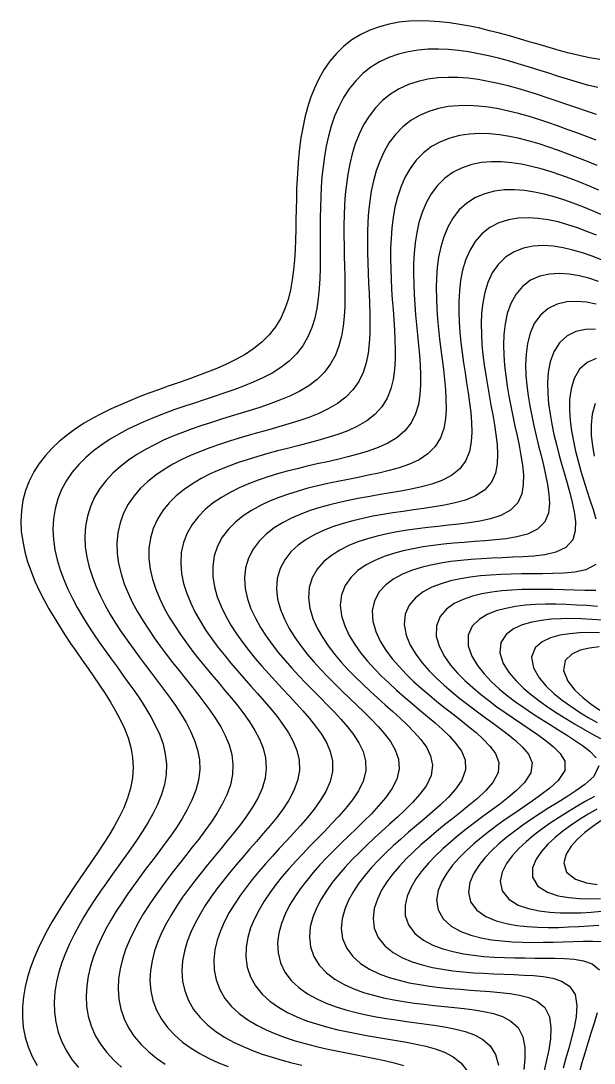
# Model space of a CAD drawing. Extents: x -29.3 to 29.3, y -30.6 to 30.6.
# Drawn here: x -29.34 to -9.74, y -10.2 to 25.44 of the extents above; entities that cross this region are included whole.
import ezdxf

# ---------------------------------------------------------------- set-up
doc = ezdxf.new("R2010")
doc.units = 0
doc.header["$MEASUREMENT"] = 0
doc.layers.get('0').update_dxf_attribs({"linetype": 'CONTINUOUS'})

msp = doc.modelspace()

# ---------------------------------------------------------------- linework, layer by layer
for points in [[(-9.54939, 24.123526), (-9.902906, 24.180929), (-10.25283, 24.254232), (-10.599312, 24.338924), (-10.942856, 24.431418), (-11.28409, 24.528853), (-11.623659, 24.628897), (-11.96217, 24.729595), (-12.300171, 24.829254), (-12.638143, 24.926346), (-12.976503, 25.019445), (-13.315595, 25.107166), (-13.655695, 25.18812), (-13.996998, 25.260872), (-14.339611, 25.323898), (-14.683531, 25.375555), (-15.028616, 25.414041), (-15.374545, 25.437364), (-15.720765, 25.443322), (-16.066413, 25.429497), (-16.410228, 25.393283), (-16.750453, 25.331967), (-17.084741, 25.24289), (-17.410116, 25.123719), (-17.723033, 24.972807), (-18.019612, 24.789603), (-18.296051, 24.574971), (-18.549153, 24.331251), (-18.776791, 24.061996), (-18.978127, 23.771431), (-19.153549, 23.463878), (-19.304381, 23.143295), (-19.432532, 22.813041), (-19.540191, 22.475813), (-19.629603, 22.133702), (-19.702947, 21.788287), (-19.762266, 21.440743), (-19.809455, 21.091935), (-19.846266, 20.742491), (-19.874328, 20.392863), (-19.89518, 20.043372), (-19.910298, 19.694245), (-19.92114, 19.345633), (-19.929177, 18.997643), (-19.935944, 18.650349), (-19.943088, 18.303815), (-19.952431, 17.958115), (-19.966049, 17.613366), (-19.986355, 17.269766), (-20.016217, 16.927665), (-20.059077, 16.587668), (-20.119056, 16.250791), (-20.200991, 15.918696), (-20.310243, 15.593982), (-20.452082, 15.280444), (-20.630417, 14.983027), (-20.846155, 14.707064), (-21.096191, 14.456731), (-21.374184, 14.233546), (-21.672733, 14.036061), (-21.985302, 13.860825), (-22.306973, 13.703649), (-22.634345, 13.560453), (-22.965131, 13.427631), (-23.297788, 13.302123), (-23.631242, 13.181359), (-23.964701, 13.063167), (-24.297541, 12.945677), (-24.629226, 12.827247), (-24.959254, 12.706394), (-25.287116, 12.581741), (-25.612267, 12.451979), (-25.934091, 12.315827), (-26.251876, 12.172005), (-26.564775, 12.019214), (-26.871773, 11.856113), (-27.171635, 11.681315), (-27.462858, 11.493387), (-27.743611, 11.290869), (-28.011669, 11.072325), (-28.264364, 10.836425), (-28.498563, 10.582085), (-28.710706, 10.308672), (-28.896968, 10.016246), (-29.053562, 9.705823), (-29.1772, 9.379523), (-29.265623, 9.040527), (-29.318013, 8.692751), (-29.335125, 8.340315), (-29.319077, 7.987001), (-29.272907, 7.635871), (-29.200079, 7.289132), (-29.10409, 6.948187), (-28.988228, 6.613783), (-28.85545, 6.286181), (-28.708355, 5.965308), (-28.549208, 5.650864), (-28.379978, 5.342403), (-28.202396, 5.039384), (-28.018005, 4.741199), (-27.828205, 4.447194), (-27.634305, 4.156671), (-27.437567, 3.868887), (-27.239244, 3.583047), (-27.040641, 3.298293), (-26.843157, 3.013685), (-26.64836, 2.728186), (-26.458069, 2.440638), (-26.274456, 2.149746), (-26.100187, 1.854073), (-25.938582, 1.552059), (-25.793806, 1.242106), (-25.671001, 0.922791), (-25.576249, 0.593258), (-25.516066, 0.253857), (-25.496154, -0.09319), (-25.519514, -0.443627), (-25.584972, -0.792133), (-25.687429, -1.1341), (-25.819741, -1.466903), (-25.974729, -1.789957), (-26.146269, -2.104032), (-26.329529, -2.410534), (-26.5208, -2.711055), (-26.717227, -3.007139), (-26.916565, -3.300196), (-27.116987, -3.591479), (-27.316951, -3.882098), (-27.515095, -4.173038), (-27.710162, -4.465178), (-27.900938, -4.759313), (-28.086205, -5.056165), (-28.264697, -5.356393), (-28.435059, -5.660597), (-28.595806, -5.969317), (-28.745279, -6.283018), (-28.881608, -6.602072), (-29.002665, -6.926716), (-29.106035, -7.256999), (-29.188996, -7.592698), (-29.24854, -7.933214), (-29.281457, -8.277439), (-29.284513, -8.62362), (-29.254756, -8.969266), (-29.189941, -9.311157), (-29.088996, -9.645538), (-28.952364, -9.968521), (-28.782072, -10.276607)], [(-9.622285, 23.16199), (-9.969458, 23.248471), (-10.312943, 23.344838), (-10.653473, 23.447611), (-10.991824, 23.554047), (-11.328726, 23.661915), (-11.664838, 23.769336), (-12.000741, 23.874656), (-12.336931, 23.97636), (-12.67383, 24.072999), (-13.011781, 24.16313), (-13.351044, 24.245273), (-13.691791, 24.317857), (-14.034081, 24.379177), (-14.377836, 24.427356), (-14.722799, 24.460295), (-15.068469, 24.475646), (-15.414021, 24.470788), (-15.758197, 24.442844), (-16.09918, 24.388755), (-16.434466, 24.305454), (-16.760785, 24.190175), (-17.07415, 24.040911), (-17.370124, 23.856948), (-17.644343, 23.63929), (-17.893201, 23.390752), (-18.114442, 23.115576), (-18.307398, 22.81871), (-18.472834, 22.505059), (-18.61253, 22.178961), (-18.728829, 21.843961), (-18.824277, 21.502808), (-18.901389, 21.157557), (-18.962537, 20.809713), (-19.009901, 20.460363), (-19.04547, 20.110279), (-19.071066, 19.760006), (-19.088378, 19.409921), (-19.098999, 19.060278), (-19.104468, 18.711243), (-19.106318, 18.36292), (-19.106123, 18.015369), (-19.105554, 17.668631), (-19.106448, 17.322746), (-19.110888, 16.977778), (-19.121309, 16.633862), (-19.140625, 16.291261), (-19.172388, 15.950472), (-19.220946, 15.612392), (-19.291567, 15.278578), (-19.390348, 14.951617), (-19.523634, 14.635528), (-19.696559, 14.335884), (-19.910816, 14.059056), (-20.163012, 13.810233), (-20.445525, 13.591291), (-20.749503, 13.400344), (-21.06744, 13.233125), (-21.393985, 13.084688), (-21.72563, 12.950411), (-22.060128, 12.826353), (-22.39602, 12.709258), (-22.732312, 12.596443), (-23.068284, 12.48567), (-23.403363, 12.375024), (-23.737044, 12.262826), (-24.068839, 12.147555), (-24.398238, 12.02779), (-24.724673, 11.902162), (-25.047484, 11.76932), (-25.365889, 11.627893), (-25.678938, 11.476469), (-25.985468, 11.313573), (-26.28404, 11.137662), (-26.572876, 10.947131), (-26.849774, 10.740343), (-27.112033, 10.51571), (-27.356394, 10.271821), (-27.579036, 10.007658), (-27.775692, 9.722892), (-27.941957, 9.418227), (-28.07381, 9.095671), (-28.168289, 8.758584), (-28.224106, 8.411352), (-28.241898, 8.058733), (-28.224014, 7.705132), (-28.173942, 7.354083), (-28.09567, 7.008065), (-27.993181, 6.668582), (-27.870153, 6.33637), (-27.729839, 6.011621), (-27.575047, 5.694162), (-27.408184, 5.383594), (-27.23132, 5.079374), (-27.046252, 4.780872), (-26.85457, 4.487403), (-26.657713, 4.198235), (-26.457027, 3.912599), (-26.253812, 3.629678), (-26.049378, 3.348597), (-25.845097, 3.068409), (-25.642477, 2.788067), (-25.443237, 2.506402), (-25.249421, 2.222093), (-25.063534, 1.933642), (-24.888727, 1.639369), (-24.729033, 1.337442), (-24.58961, 1.026025), (-24.476893, 0.703615), (-24.398366, 0.369715), (-24.361474, 0.02578), (-24.371386, -0.324071), (-24.42849, -0.673663), (-24.527789, -1.016976), (-24.66104, -1.350291), (-24.819651, -1.672612), (-24.996361, -1.984778), (-25.18559, -2.288457), (-25.383186, -2.58552), (-25.586043, -2.877743), (-25.791771, -3.166717), (-25.998465, -3.453832), (-26.204534, -3.740302), (-26.408579, -4.027191), (-26.609311, -4.315445), (-26.805481, -4.605915), (-26.995826, -4.899373), (-27.17902, -5.196528), (-27.353625, -5.49803), (-27.518046, -5.804463), (-27.670478, -6.116338), (-27.808856, -6.43406), (-27.9308, -6.757886), (-28.033575, -7.087847), (-28.114067, -7.423649), (-28.168813, -7.764525), (-28.194127, -8.109064), (-28.18636, -8.455036), (-28.14235, -8.799297), (-28.060003, -9.137868), (-27.938872, -9.466294), (-27.780462, -9.780263), (-27.588064, -10.076281), (-27.366155, -10.352146)], [(-9.664224, 22.246207), (-10.004447, 22.353613), (-10.341777, 22.466126), (-10.677108, 22.581118), (-11.011246, 22.696451), (-11.34489, 22.810305), (-11.678645, 22.921052), (-12.013021, 23.027169), (-12.348444, 23.127162), (-12.685252, 23.21951), (-13.023691, 23.302604), (-13.363899, 23.374701), (-13.705879, 23.433865), (-14.049459, 23.477917), (-14.394223, 23.504384), (-14.739427, 23.510462), (-15.083866, 23.493008), (-15.425727, 23.448596), (-15.762406, 23.373683), (-16.090384, 23.264959), (-16.405221, 23.119892), (-16.701842, 22.937431), (-16.975182, 22.71861), (-17.221079, 22.466705), (-17.43705, 22.186729), (-17.622574, 21.884463), (-17.778822, 21.565489), (-17.908073, 21.234574), (-18.013137, 20.895472), (-18.096934, 20.550985), (-18.16226, 20.203138), (-18.21168, 19.853363), (-18.247509, 19.502659), (-18.271833, 19.151711), (-18.286542, 18.800983), (-18.293384, 18.450781), (-18.294011, 18.101294), (-18.290029, 17.752633), (-18.283057, 17.404852), (-18.274784, 17.05797), (-18.267043, 16.711993), (-18.261897, 16.366938), (-18.261751, 16.022866), (-18.269495, 15.679943), (-18.288692, 15.338528), (-18.323796, 14.999341), (-18.380375, 14.663729), (-18.465183, 14.334098), (-18.585751, 14.014471), (-18.748896, 13.710908), (-18.957849, 13.430957), (-19.209497, 13.181303), (-19.494901, 12.964666), (-19.803365, 12.778882), (-20.126074, 12.61878), (-20.457069, 12.478516), (-20.792667, 12.352827), (-21.130631, 12.237373), (-21.46957, 12.128664), (-21.808569, 12.023881), (-22.14697, 11.920702), (-22.484248, 11.817158), (-22.819931, 11.711524), (-23.153544, 11.60223), (-23.484573, 11.487802), (-23.812427, 11.366805), (-24.136403, 11.237805), (-24.455642, 11.099324), (-24.769083, 10.949821), (-25.075399, 10.787664), (-25.372921, 10.611124), (-25.659548, 10.418388), (-25.932644, 10.207611), (-26.188932, 9.97703), (-26.424437, 9.725164), (-26.634527, 9.45114), (-26.814154, 9.155119), (-26.958403, 8.838728), (-27.063315, 8.50529), (-27.126765, 8.159588), (-27.14898, 7.807118), (-27.13239, 7.45311), (-27.080938, 7.101776), (-26.999221, 6.756022), (-26.891813, 6.417546), (-26.762882, 6.087117), (-26.616049, 5.764873), (-26.454386, 5.450551), (-26.280482, 5.143646), (-26.09653, 4.84352), (-25.90441, 4.54945), (-25.705772, 4.260669), (-25.5021, 3.97637), (-25.294778, 3.695712), (-25.085149, 3.417803), (-24.874572, 3.14169), (-24.664493, 2.866332), (-24.456522, 2.590572), (-24.252535, 2.3131), (-24.054813, 2.032415), (-23.866225, 1.74679), (-23.690483, 1.454253), (-23.532462, 1.152648), (-23.398539, 0.839851), (-23.296738, 0.51433), (-23.236142, 0.176204), (-23.224791, -0.171397), (-23.266123, -0.52196), (-23.356517, -0.867703), (-23.486887, -1.20301), (-23.646797, -1.525904), (-23.827323, -1.837107), (-24.021766, -2.138558), (-24.225308, -2.43247), (-24.434465, -2.72092), (-24.646638, -3.00573), (-24.859803, -3.288464), (-25.072298, -3.570465), (-25.282681, -3.852898), (-25.489628, -4.136787), (-25.691855, -4.423051), (-25.88806, -4.712524), (-26.076861, -5.005974), (-26.256749, -5.304108), (-26.426024, -5.60757), (-26.582743, -5.916929), (-26.724647, -6.232645), (-26.849099, -6.555016), (-26.953019, -6.884083), (-27.032862, -7.219501), (-27.084646, -7.560349), (-27.104128, -7.904899), (-27.087173, -8.250395), (-27.030385, -8.592952), (-26.9319, -8.927743), (-26.792074, -9.249587), (-26.613665, -9.553836), (-26.401324, -9.837184), (-26.160633, -10.098036), (-25.897162, -10.336353)], [(-9.672291, 21.363117), (-10.006251, 21.484951), (-10.338428, 21.608189), (-10.669686, 21.730769), (-11.000764, 21.850914), (-11.332286, 21.967007), (-11.664777, 22.077496), (-11.998667, 22.180825), (-12.33429, 22.275362), (-12.671875, 22.359342), (-13.011524, 22.430802), (-13.353171, 22.487514), (-13.696521, 22.526922), (-14.040951, 22.546077), (-14.385381, 22.541604), (-14.728082, 22.509713), (-15.066454, 22.446348), (-15.396816, 22.347531), (-15.714316, 22.209996), (-16.013184, 22.032092), (-16.28748, 21.814656), (-16.532258, 21.561335), (-16.744624, 21.277987), (-16.92413, 20.971378), (-17.072363, 20.647905), (-17.192149, 20.31286), (-17.286811, 19.970254), (-17.359677, 19.622967), (-17.413841, 19.273004), (-17.452076, 18.921731), (-17.476837, 18.570066), (-17.490307, 18.218612), (-17.494451, 17.867758), (-17.491077, 17.51774), (-17.481897, 17.168688), (-17.468592, 16.820658), (-17.452873, 16.473656), (-17.436559, 16.127661), (-17.421666, 15.782641), (-17.410522, 15.438592), (-17.405921, 15.095574), (-17.411322, 14.753797), (-17.431118, 14.41376), (-17.470958, 14.076506), (-17.53802, 13.744066), (-17.640926, 13.420152), (-17.788532, 13.110938), (-17.986647, 12.825067), (-18.233625, 12.571292), (-18.519521, 12.354058), (-18.831248, 12.171356), (-19.158084, 12.017045), (-19.493146, 11.884165), (-19.832436, 11.766638), (-20.173679, 11.659612), (-20.515534, 11.5593), (-20.857152, 11.462706), (-21.19794, 11.367401), (-21.53742, 11.271343), (-21.875152, 11.172749), (-22.210678, 11.069995), (-22.543484, 10.961544), (-22.872961, 10.845889), (-23.198361, 10.7215), (-23.518755, 10.586784), (-23.832965, 10.440052), (-24.139494, 10.279491), (-24.436422, 10.103155), (-24.721285, 9.908983), (-24.99094, 9.69488), (-25.241434, 9.458873), (-25.467938, 9.199424), (-25.664873, 8.915898), (-25.826362, 8.609167), (-25.947138, 8.28211), (-26.023732, 7.939651), (-26.055435, 7.588032), (-26.044433, 7.233556), (-25.995039, 6.881432), (-25.912547, 6.535253), (-25.802278, 6.197073), (-25.669036, 5.867777), (-25.51693, 5.547481), (-25.34938, 5.235837), (-25.169215, 4.932237), (-24.97879, 4.635936), (-24.780096, 4.34612), (-24.574856, 4.061933), (-24.364609, 3.782494), (-24.150782, 3.506885), (-23.934757, 3.234146), (-23.71794, 2.963245), (-23.50184, 2.693052), (-23.288159, 2.4223), (-23.078919, 2.149535), (-22.87663, 1.873066), (-22.684536, 1.59091), (-22.506951, 1.300763), (-22.349708, 1.000071), (-22.220638, 0.686349), (-22.129684, 0.358051), (-22.087715, 0.016222), (-22.102817, -0.333725), (-22.175279, -0.682616), (-22.296524, -1.021866), (-22.453968, -1.347345), (-22.636183, -1.659135), (-22.834685, -1.959381), (-23.043593, -2.250728), (-23.258828, -2.535659), (-23.477467, -2.81631), (-23.697305, -3.094479), (-23.916579, -3.371678), (-24.133789, -3.6492), (-24.347571, -3.928168), (-24.556611, -4.209584), (-24.759574, -4.494355), (-24.95504, -4.783316), (-25.14144, -5.077243), (-25.316995, -5.376855), (-25.479639, -5.682795), (-25.626941, -5.995603), (-25.756015, -6.315649), (-25.863442, -6.643027), (-25.945214, -6.97739), (-25.99677, -7.317708), (-26.013207, -7.661966), (-25.989785, -8.006866), (-25.922783, -8.347713), (-25.810574, -8.678735), (-25.654432, -8.993977), (-25.458509, -9.288512), (-25.228864, -9.559348), (-24.972113, -9.805601), (-24.694359, -10.02805), (-24.400686, -10.228476)], [(-9.645344, 20.501897), (-9.974208, 20.633218), (-10.302438, 20.762982), (-10.630806, 20.889441), (-10.959961, 21.010972), (-11.29044, 21.125979), (-11.622683, 21.232819), (-11.957021, 21.329728), (-12.29367, 21.414747), (-12.63269, 21.485645), (-12.973934, 21.539835), (-13.316951, 21.57429), (-13.660851, 21.585465), (-14.004095, 21.569267), (-14.344227, 21.52113), (-14.677564, 21.436321), (-14.998972, 21.310609), (-15.301995, 21.141368), (-15.579638, 20.928834), (-15.825837, 20.676788), (-16.036969, 20.39195), (-16.212481, 20.082273), (-16.354354, 19.755196), (-16.466018, 19.416694), (-16.551375, 19.071126), (-16.614219, 18.7215), (-16.657979, 18.369825), (-16.685657, 18.017416), (-16.699867, 17.665118), (-16.702899, 17.313461), (-16.696795, 16.962762), (-16.68343, 16.613193), (-16.664581, 16.264826), (-16.642001, 15.917665), (-16.617501, 15.571668), (-16.593037, 15.226769), (-16.570826, 14.882902), (-16.553498, 14.540035), (-16.544299, 14.19823), (-16.54738, 13.857751), (-16.568189, 13.519282), (-16.613929, 13.184322), (-16.693886, 12.855912), (-16.818888, 12.539726), (-16.998352, 12.244934), (-17.234187, 11.982688), (-17.516717, 11.760549), (-17.829911, 11.577732), (-18.160108, 11.427197), (-18.498876, 11.300543), (-18.841661, 11.190575), (-19.186059, 11.091744), (-19.530748, 10.999852), (-19.874944, 10.911665), (-20.218114, 10.824609), (-20.559831, 10.736545), (-20.899692, 10.645618), (-21.237264, 10.550142), (-21.57204, 10.448512), (-21.9034, 10.339143), (-22.230566, 10.220404), (-22.552543, 10.090581), (-22.86805, 9.947821), (-23.175421, 9.79011), (-23.472477, 9.615252), (-23.756366, 9.420895), (-24.023381, 9.204632), (-24.268784, 8.964235), (-24.486749, 8.698095), (-24.670601, 8.40591), (-24.813605, 8.089501), (-24.91037, 7.753332), (-24.958424, 7.404132), (-24.959014, 7.049467), (-24.916516, 6.696), (-24.836964, 6.348456), (-24.726626, 6.00954), (-24.591176, 5.680408), (-24.435392, 5.361215), (-24.26318, 5.051545), (-24.0777, 4.750685), (-23.881534, 4.457777), (-23.676821, 4.171901), (-23.465384, 3.892112), (-23.248831, 3.617445), (-23.028635, 3.346913), (-22.806217, 3.079484), (-22.583019, 2.814056), (-22.360596, 2.549417), (-22.14072, 2.2842), (-21.925525, 2.016818), (-21.717717, 1.745391), (-21.520876, 1.467671), (-21.339905, 1.180981), (-21.181653, 0.882285), (-21.055596, 0.568613), (-20.973973, 0.238334), (-20.949698, -0.10635), (-20.990323, -0.457171), (-21.091695, -0.802298), (-21.240028, -1.133314), (-21.420255, -1.448235), (-21.620869, -1.74905), (-21.834158, -2.038924), (-22.055042, -2.320909), (-22.280062, -2.597597), (-22.506729, -2.871115), (-22.733124, -3.143213), (-22.957661, -3.415355), (-23.178931, -3.688794), (-23.395594, -3.964631), (-23.606293, -4.243861), (-23.809587, -4.5274), (-24.003877, -4.816103), (-24.187335, -5.110772), (-24.357813, -5.412147), (-24.51275, -5.72087), (-24.649056, -6.037426), (-24.763002, -6.362019), (-24.850127, -6.694381), (-24.905247, -7.033472), (-24.922687, -7.377085), (-24.896904, -7.721437), (-24.82364, -8.060993), (-24.70136, -8.388922), (-24.532256, -8.698375), (-24.321957, -8.984099), (-24.077983, -9.243444), (-23.807954, -9.476267), (-23.518454, -9.684143), (-23.214664, -9.869503), (-22.900471, -10.035035), (-22.578736, -10.18336), (-22.251556, -10.316901)], [(-9.582825, 19.653941), (-9.907824, 19.790995), (-10.233278, 19.92397), (-10.559859, 20.051223), (-10.888127, 20.171103), (-11.218532, 20.281863), (-11.551413, 20.381582), (-11.886972, 20.468074), (-12.225231, 20.538789), (-12.565948, 20.590707), (-12.908486, 20.620222), (-13.251605, 20.623047), (-13.59316, 20.5942), (-13.929701, 20.528198), (-14.256072, 20.419661), (-14.565294, 20.264535), (-14.849211, 20.061812), (-15.100216, 19.81487), (-15.313415, 19.531162), (-15.487787, 19.220063), (-15.625609, 18.890401), (-15.730973, 18.549109), (-15.808467, 18.201058), (-15.862439, 17.84947), (-15.896719, 17.4964), (-15.914585, 17.143134), (-15.918834, 16.79046), (-15.91188, 16.438841), (-15.895857, 16.088529), (-15.872709, 15.739634), (-15.844278, 15.392173), (-15.812393, 15.0461), (-15.778959, 14.701325), (-15.746072, 14.357735), (-15.716155, 14.015225), (-15.692158, 13.673729), (-15.677835, 13.333304), (-15.678149, 12.994273), (-15.699843, 12.657544), (-15.752114, 12.325224), (-15.846956, 12.001792), (-15.997572, 11.695743), (-16.212079, 11.419972), (-16.484475, 11.186709), (-16.796065, 10.998727), (-17.128512, 10.848757), (-17.470616, 10.726514), (-17.816764, 10.623174), (-18.164262, 10.532159), (-18.511765, 10.448672), (-18.858539, 10.369137), (-19.204117, 10.290776), (-19.54813, 10.211323), (-19.890222, 10.128832), (-20.229995, 10.041545), (-20.566963, 9.947786), (-20.900511, 9.845889), (-21.229846, 9.734129), (-21.553934, 9.610663), (-21.87141, 9.473476), (-22.180463, 9.320336), (-22.478673, 9.148769), (-22.762803, 8.956083), (-23.02855, 8.739489), (-23.270305, 8.496416), (-23.481093, 8.225126), (-23.652972, 7.925693), (-23.778294, 7.601103), (-23.851784, 7.257703), (-23.872459, 6.904141), (-23.843906, 6.549047), (-23.772703, 6.199004), (-23.666294, 5.857931), (-23.531556, 5.527563), (-23.374248, 5.20823), (-23.19898, 4.899487), (-23.0094, 4.600512), (-22.808414, 4.310321), (-22.598375, 4.027874), (-22.381248, 3.752123), (-22.158729, 3.482015), (-21.932349, 3.21649), (-21.703565, 2.954449), (-21.473846, 2.694728), (-21.244768, 2.436049), (-21.018134, 2.176963), (-20.796139, 1.915775), (-20.581605, 1.650445), (-20.378352, 1.378474), (-20.191762, 1.096804), (-20.02962, 0.801835), (-19.903123, 0.489916), (-19.827192, 0.159053), (-19.81733, -0.187422), (-19.880368, -0.537959), (-20.006877, -0.87809), (-20.178031, -1.200253), (-20.377111, -1.504769), (-20.592955, -1.795203), (-20.818627, -2.075425), (-21.049715, -2.348726), (-21.283236, -2.617737), (-21.517017, -2.884561), (-21.74934, -3.150905), (-21.978731, -3.4182), (-22.203822, -3.687679), (-22.423248, -3.960441), (-22.635572, -4.237495), (-22.839198, -4.519785), (-23.032293, -4.808208), (-23.212689, -5.10361), (-23.377765, -5.406762), (-23.52431, -5.718303), (-23.648372, -6.038617), (-23.745106, -6.367623), (-23.808723, -6.704433), (-23.832676, -7.046846), (-23.810364, -7.390774), (-23.736574, -7.72991), (-23.609459, -8.056244), (-23.431915, -8.361766), (-23.211068, -8.640663), (-22.956014, -8.890505), (-22.675477, -9.111841), (-22.376578, -9.307009), (-22.064646, -9.479061), (-21.743514, -9.631111), (-21.415906, -9.766056), (-21.083773, -9.886489), (-20.748528, -9.99471), (-20.411226, -10.092781), (-20.072677, -10.182588), (-19.733527, -10.265909)], [(-9.48412, 18.812427), (-9.806374, 18.952309), (-10.130088, 19.08578), (-10.455849, 19.211123), (-10.784129, 19.32648), (-11.115282, 19.429754), (-11.449507, 19.518504), (-11.786792, 19.589816), (-12.126798, 19.640157), (-12.468669, 19.665222), (-12.810734, 19.659814), (-13.150055, 19.61786), (-13.481855, 19.532821), (-13.799049, 19.398823), (-14.092473, 19.212745), (-14.352571, 18.976544), (-14.572353, 18.697856), (-14.749609, 18.387658), (-14.886623, 18.056692), (-14.988191, 17.713315), (-15.059742, 17.3632), (-15.106326, 17.009928), (-15.132284, 16.655676), (-15.141242, 16.301739), (-15.136229, 15.948861), (-15.119814, 15.597449), (-15.094236, 15.247695), (-15.061516, 14.899655), (-15.023565, 14.553291), (-14.982279, 14.208506), (-14.939649, 13.865163), (-14.897896, 13.523103), (-14.859635, 13.182171), (-14.828131, 12.842259), (-14.807662, 12.503402), (-14.804086, 12.16597), (-14.825668, 11.831105), (-14.884091, 11.501664), (-14.994763, 11.184052), (-15.173159, 10.890581), (-15.422979, 10.638082), (-15.726775, 10.436846), (-16.059421, 10.282013), (-16.404355, 10.161127), (-16.753803, 10.062844), (-17.104439, 9.978948), (-17.454806, 9.903713), (-17.804207, 9.83304), (-18.152248, 9.763852), (-18.498632, 9.693703), (-18.843064, 9.620531), (-19.185196, 9.542494), (-19.524582, 9.457843), (-19.860636, 9.36484), (-20.192579, 9.26167), (-20.519367, 9.146375), (-20.839597, 9.016785), (-21.151361, 8.870454), (-21.452055, 8.704617), (-21.738105, 8.516198), (-22.004639, 8.301941), (-22.245142, 8.058793), (-22.45135, 7.784734), (-22.613832, 7.480138), (-22.723865, 7.149268), (-22.776412, 6.800598), (-22.772327, 6.444768), (-22.717757, 6.091233), (-22.621349, 5.74619), (-22.491658, 5.412623), (-22.33592, 5.091342), (-22.159837, 4.781976), (-21.967807, 4.483606), (-21.763231, 4.1951), (-21.548787, 3.915276), (-21.326646, 3.642956), (-21.098636, 3.376989), (-20.866365, 3.11623), (-20.631331, 2.859518), (-20.395018, 2.605637), (-20.158998, 2.353262), (-19.925059, 2.100895), (-19.695378, 1.846774), (-19.472782, 1.588755), (-19.261158, 1.324153), (-19.066126, 1.049576), (-18.896109, 0.760838), (-18.763808, 0.453363), (-18.687087, 0.124207), (-18.685134, -0.222819), (-18.765007, -0.572703), (-18.911787, -0.907868), (-19.101574, -1.221642), (-19.316224, -1.516512), (-19.544893, -1.797366), (-19.78125, -2.068621), (-20.021379, -2.333749), (-20.262642, -2.59542), (-20.503091, -2.855722), (-20.741143, -3.116345), (-20.975388, -3.378707), (-21.204466, -3.644043), (-21.42696, -3.913471), (-21.64132, -4.188033), (-21.845762, -4.468726), (-22.038171, -4.756508), (-22.215966, -5.052292), (-22.375942, -5.356897), (-22.514074, -5.67095), (-22.625303, -5.994677), (-22.703367, -6.327548), (-22.740863, -6.66768), (-22.729869, -7.011064), (-22.663606, -7.350911), (-22.539071, -7.677979), (-22.359241, -7.982663), (-22.13262, -8.258029), (-21.870118, -8.501495), (-21.581863, -8.714163), (-21.275747, -8.899112), (-20.957404, -9.060028), (-20.630722, -9.200481), (-20.298369, -9.323665), (-19.962202, -9.432361), (-19.62354, -9.528994), (-19.283348, -9.615708), (-18.942362, -9.694457), (-18.601173, -9.767085), (-18.260288, -9.835415), (-17.920191, -9.901335), (-17.581389, -9.966913), (-17.244491, -10.034535), (-16.9103, -10.107101), (-16.579988, -10.188305), (-16.25538, -10.283058)], [(-9.668705, 18.112288), (-9.991548, 18.24394), (-10.317294, 18.364868), (-10.646323, 18.472798), (-10.978852, 18.565017), (-11.314846, 18.638211), (-11.65388, 18.688269), (-11.994866, 18.710064), (-12.335625, 18.697293), (-12.672228, 18.642558), (-12.998185, 18.538119), (-13.303981, 18.377918), (-13.578107, 18.160873), (-13.810457, 17.893369), (-13.99629, 17.587732), (-14.137149, 17.257319), (-14.238457, 16.912715), (-14.3067, 16.560916), (-14.347872, 16.206134), (-14.367007, 15.850793), (-14.368203, 15.49625), (-14.354798, 15.143236), (-14.329565, 14.792112), (-14.294876, 14.443016), (-14.252843, 14.095952), (-14.205443, 13.750832), (-14.154633, 13.407511), (-14.102469, 13.065802), (-14.051264, 12.725497), (-14.003786, 12.386387), (-13.963561, 12.04831), (-13.935344, 11.71125), (-13.925878, 11.37558), (-13.945081, 11.042633), (-14.007584, 10.716053), (-14.13306, 10.404603), (-14.339032, 10.125404), (-14.621033, 9.89871), (-14.948942, 9.729301), (-15.295645, 9.604193), (-15.648371, 9.508101), (-16.002315, 9.429977), (-16.355705, 9.362514), (-16.707855, 9.300761), (-17.058454, 9.241173), (-17.407295, 9.181038), (-17.754169, 9.118132), (-18.0988, 9.050511), (-18.440806, 8.976352), (-18.779657, 8.893852), (-19.114624, 8.801128), (-19.444703, 8.696133), (-19.76851, 8.57657), (-20.084124, 8.439808), (-20.388857, 8.282806), (-20.678924, 8.10209), (-20.949001, 7.893855), (-21.191743, 7.654383), (-21.397523, 7.38107), (-21.555128, 7.074267), (-21.654354, 6.7394), (-21.690193, 6.387242), (-21.665443, 6.030603), (-21.588904, 5.679726), (-21.471194, 5.340333), (-21.321823, 5.014496), (-21.14828, 4.702212), (-20.956194, 4.402526), (-20.749773, 4.114139), (-20.532214, 3.835682), (-20.306018, 3.565811), (-20.073215, 3.303242), (-19.835535, 3.046732), (-19.594535, 2.79505), (-19.35171, 2.546932), (-19.108608, 2.301029), (-18.866955, 2.05583), (-18.628829, 1.809566), (-18.396922, 1.56007), (-18.174964, 1.304594), (-17.968439, 1.039556), (-17.785838, 0.760294), (-17.640633, 0.461195), (-17.553316, 0.137514), (-17.548361, -0.208217), (-17.636266, -0.558138), (-17.79744, -0.889925), (-18.001934, -1.196805), (-18.229516, -1.483244), (-18.469265, -1.755406), (-18.71519, -2.018277), (-18.963695, -2.275547), (-19.21238, -2.529962), (-19.45945, -2.783638), (-19.703413, -3.038274), (-19.942899, -3.295301), (-20.176533, -3.555976), (-20.402838, -3.821455), (-20.620138, -4.092836), (-20.826449, -4.371186), (-21.019344, -4.657551), (-21.195779, -4.952938), (-21.351873, -5.25824), (-21.482624, -5.574077), (-21.581616, -5.900468), (-21.640843, -6.236237), (-21.651045, -6.578055), (-21.603216, -6.919345), (-21.491834, -7.24996), (-21.318513, -7.558195), (-21.092555, -7.834949), (-20.827022, -8.076648), (-20.534073, -8.284609), (-20.222874, -8.462641), (-19.899683, -8.615152), (-19.568632, -8.746262), (-19.232449, -8.859541), (-18.892972, -8.958017), (-18.55147, -9.044276), (-18.208852, -9.120574), (-17.865802, -9.188945), (-17.522863, -9.251307), (-17.180507, -9.309557), (-16.839191, -9.365683), (-16.499416, -9.421899), (-16.161808, -9.480815), (-15.827246, -9.545698), (-15.497077, -9.620856), (-15.173534, -9.712246), (-14.860552, -9.828371), (-14.565362, -9.981369), (-14.301148, -10.186961), (-14.088724, -10.458323)], [(-9.493159, 17.266936), (-9.81581, 17.394723), (-10.142164, 17.508796), (-10.472475, 17.606181), (-10.806722, 17.683158), (-11.144422, 17.734993), (-11.484277, 17.755637), (-11.823568, 17.73748), (-12.1572, 17.671509), (-12.476567, 17.548602), (-12.76923, 17.362926), (-13.021438, 17.116762), (-13.22383, 16.822099), (-13.375392, 16.495428), (-13.481642, 16.150902), (-13.550356, 15.797845), (-13.588862, 15.441621), (-13.6032, 15.085135), (-13.598149, 14.729905), (-13.577493, 14.376687), (-13.544285, 14.025813), (-13.501079, 13.677377), (-13.450101, 13.331331), (-13.393401, 12.98754), (-13.332981, 12.645812), (-13.270938, 12.305914), (-13.209627, 11.967588), (-13.151893, 11.630568), (-13.101416, 11.294621), (-13.063281, 10.95965), (-13.044941, 10.625954), (-13.057855, 10.294915), (-13.119847, 9.970779), (-13.255883, 9.664755), (-13.485989, 9.399614), (-13.794531, 9.198378), (-14.139602, 9.057868), (-14.49542, 8.958244), (-14.853047, 8.883145), (-15.20982, 8.822266), (-15.564972, 8.769126), (-15.918295, 8.719378), (-16.269708, 8.66988), (-16.619116, 8.618167), (-16.966346, 8.562155), (-17.311112, 8.49994), (-17.652975, 8.429664), (-17.991296, 8.349402), (-18.325166, 8.257059), (-18.653298, 8.150266), (-18.973863, 8.026269), (-19.284238, 7.88182), (-19.580633, 7.713088), (-19.857535, 7.515696), (-20.10703, 7.285074), (-20.318246, 7.017577), (-20.477899, 6.712831), (-20.573498, 6.37683), (-20.599214, 6.022672), (-20.559482, 5.665808), (-20.465842, 5.317641), (-20.330997, 4.983601), (-20.165474, 4.664976), (-19.977088, 4.361055), (-19.77147, 4.070387), (-19.552715, 3.79135), (-19.32388, 3.522368), (-19.087341, 3.261965), (-18.845031, 3.008756), (-18.598613, 2.761417), (-18.349615, 2.518633), (-18.099555, 2.279037), (-17.850064, 2.041139), (-17.603055, 1.803223), (-17.36096, 1.563202), (-17.127117, 1.318421), (-16.906462, 1.065348), (-16.706777, 0.799178), (-16.540976, 0.513525), (-16.430532, 0.201319), (-16.405905, -0.139108), (-16.487585, -0.49031), (-16.65533, -0.822277), (-16.870579, -1.125026), (-17.108917, -1.404774), (-17.358502, -1.669263), (-17.613326, -1.92426), (-17.869939, -2.173813), (-18.126079, -2.42083), (-18.380056, -2.667509), (-18.630445, -2.915595), (-18.875902, -3.166559), (-19.115043, -3.421702), (-19.346337, -3.682231), (-19.568001, -3.949316), (-19.777863, -4.224115), (-19.9732, -4.507788), (-20.150503, -4.801467), (-20.305175, -5.106164), (-20.431127, -5.422536), (-20.520366, -5.750398), (-20.562821, -6.087787), (-20.547164, -6.429502), (-20.463832, -6.765708), (-20.310352, -7.082702), (-20.094835, -7.367704), (-19.832518, -7.614349), (-19.538679, -7.823289), (-19.224759, -7.998958), (-18.898258, -8.146667), (-18.563894, -8.271294), (-18.224639, -8.376946), (-17.882414, -8.467011), (-17.538499, -8.544311), (-17.193782, -8.61126), (-16.848915, -8.669997), (-16.504405, -8.722516), (-16.160691, -8.770782), (-15.818198, -8.816851), (-15.477406, -8.863032), (-15.138931, -8.912087), (-14.803674, -8.967549), (-14.473085, -9.03422), (-14.14969, -9.118988), (-13.838217, -9.232153), (-13.547957, -9.389124), (-13.296852, -9.610112), (-13.112566, -9.907972), (-13.013243, -10.262221)], [(-9.600455, 16.535088), (-9.927824, 16.639846), (-10.259669, 16.723187), (-10.595517, 16.779776), (-10.933942, 16.802591), (-11.271744, 16.782548), (-11.602601, 16.708672), (-11.915455, 16.57012), (-12.19446, 16.361586), (-12.423874, 16.089953), (-12.596423, 15.773429), (-12.715661, 15.431549), (-12.79059, 15.077963), (-12.830469, 14.720302), (-12.842897, 14.362439), (-12.833709, 14.006244), (-12.807366, 13.65257), (-12.767347, 13.301748), (-12.71647, 12.953833), (-12.657119, 12.608729), (-12.591434, 12.266254), (-12.521458, 11.926172), (-12.449295, 11.588206), (-12.377284, 11.252053), (-12.308245, 10.91739), (-12.245849, 10.583909), (-12.195252, 10.251401), (-12.16422, 9.919999), (-12.165212, 9.590894), (-12.218859, 9.268405), (-12.356423, 8.965472), (-12.603232, 8.710929), (-12.931876, 8.531441), (-13.288967, 8.415372), (-13.650906, 8.337223), (-14.011811, 8.280153), (-14.370501, 8.234501), (-14.72688, 8.194389), (-15.081056, 8.155897), (-15.433104, 8.116153), (-15.782998, 8.072855), (-16.130584, 8.023988), (-16.475554, 7.967644), (-16.817403, 7.901883), (-17.155373, 7.82461), (-17.488352, 7.73346), (-17.81472, 7.625659), (-18.1321, 7.497875), (-18.436964, 7.346063), (-18.724016, 7.165377), (-18.985303, 6.950343), (-19.209235, 6.69581), (-19.380468, 6.399539), (-19.483083, 6.066618), (-19.508474, 5.711931), (-19.461553, 5.354474), (-19.356713, 5.007906), (-19.209244, 4.67793), (-19.031095, 4.365256), (-18.830667, 4.06854), (-18.613767, 3.785865), (-18.384495, 3.515301), (-18.145853, 3.25507), (-17.90015, 3.003562), (-17.649256, 2.759298), (-17.394794, 2.520876), (-17.138278, 2.286901), (-16.881248, 2.055913), (-16.625419, 1.82629), (-16.372887, 1.596111), (-16.126448, 1.362963), (-15.890161, 1.12364), (-15.670412, 0.873676), (-15.47802, 0.606693), (-15.332295, 0.314045), (-15.266239, -0.012134), (-15.317183, -0.363198), (-15.478172, -0.701362), (-15.699115, -1.004921), (-15.946114, -1.280729), (-16.2046, -1.538939), (-16.467973, -1.786648), (-16.732714, -2.028546), (-16.996611, -2.267857), (-17.25804, -2.506944), (-17.515628, -2.747652), (-17.768067, -2.99152), (-18.013984, -3.239907), (-18.251828, -3.494089), (-18.479754, -3.755312), (-18.695467, -4.024838), (-18.896021, -4.303958), (-19.077526, -4.59397), (-19.234739, -4.896073), (-19.36051, -5.211068), (-19.44517, -5.538699), (-19.476295, -5.876296), (-19.440161, -6.216612), (-19.326935, -6.546129), (-19.138505, -6.84775), (-18.890083, -7.109053), (-18.601334, -7.327515), (-18.287941, -7.507541), (-17.959951, -7.655583), (-17.62335, -7.777657), (-17.281695, -7.878721), (-16.937162, -7.96274), (-16.59113, -8.032913), (-16.244517, -8.091896), (-15.897968, -8.141982), (-15.551968, -8.18526), (-15.206923, -8.223746), (-14.863221, -8.259529), (-14.521296, -8.294932), (-14.181717, -8.332746), (-13.845329, -8.376571), (-13.513539, -8.431401), (-13.188896, -8.504626), (-12.876433, -8.607802), (-12.586747, -8.759332), (-12.342018, -8.985005), (-12.177565, -9.299538), (-12.109659, -9.667925), (-12.110337, -10.043347), (-12.148236, -10.411605)], [(-9.671023, 15.755676), (-10.00425, 15.820954), (-10.340794, 15.850658), (-10.677201, 15.834165), (-11.006109, 15.75817), (-11.31389, 15.609419), (-11.580775, 15.382853), (-11.789008, 15.090748), (-11.93425, 14.757763), (-12.024785, 14.405527), (-12.072429, 14.046574), (-12.087334, 13.686914), (-12.077111, 13.329216), (-12.047338, 12.974579), (-12.002183, 12.623378), (-11.944879, 12.275642), (-11.878061, 11.931227), (-11.803998, 11.589904), (-11.724786, 11.251392), (-11.642516, 10.915374), (-11.559455, 10.581506), (-11.47829, 10.249419), (-11.402494, 9.918735), (-11.336955, 9.589127), (-11.289155, 9.2605), (-11.271497, 8.933597), (-11.305858, 8.611992), (-11.429507, 8.308385), (-11.679815, 8.056577), (-12.022471, 7.891411), (-12.388583, 7.794578), (-12.755154, 7.73445), (-13.118564, 7.693252), (-13.47874, 7.661579), (-13.836095, 7.633894), (-14.190986, 7.606535), (-14.543612, 7.576803), (-14.894011, 7.542491), (-15.242047, 7.501614), (-15.587395, 7.45223), (-15.929498, 7.392294), (-16.267486, 7.319524), (-16.600049, 7.231247), (-16.925218, 7.124225), (-17.240002, 6.994438), (-17.539785, 6.836867), (-17.817345, 6.645392), (-18.06146, 6.413261), (-18.255686, 6.135221), (-18.380001, 5.812793), (-18.419684, 5.460333), (-18.376912, 5.101254), (-18.268628, 4.753874), (-18.113827, 4.425504), (-17.926826, 4.116643), (-17.717167, 3.825354), (-17.491146, 3.549212), (-17.253045, 3.285936), (-17.005922, 3.033515), (-16.752081, 2.790188), (-16.493372, 2.554372), (-16.231393, 2.324587), (-15.967643, 2.099373), (-15.703671, 1.877196), (-15.441239, 1.656334), (-15.18257, 1.434706), (-14.930744, 1.209623), (-14.690453, 0.977368), (-14.469521, 0.7325), (-14.282207, 0.466804), (-14.156037, 0.16877), (-14.138623, -0.169093), (-14.262912, -0.519108), (-14.479654, -0.833003), (-14.73243, -1.110039), (-14.998903, -1.364408), (-15.270649, -1.605838), (-15.54373, -1.840267), (-15.815864, -2.07153), (-16.085454, -2.302306), (-16.351178, -2.534616), (-16.611783, -2.770106), (-16.865943, -3.010217), (-17.112145, -3.256292), (-17.348561, -3.509656), (-17.572884, -3.771668), (-17.782094, -4.043756), (-17.972119, -4.32741), (-18.137323, -4.624084), (-18.269768, -4.934902), (-18.358301, -5.259871), (-18.388014, -5.596122), (-18.342085, -5.934832), (-18.209534, -6.2588), (-17.996441, -6.547334), (-17.724875, -6.788617), (-17.417991, -6.983791), (-17.091404, -7.140206), (-16.753995, -7.265665), (-16.410666, -7.366591), (-16.064197, -7.447955), (-15.716236, -7.51361), (-15.367812, -7.566626), (-15.019604, -7.609554), (-14.672095, -7.644626), (-14.325666, -7.673922), (-13.980663, -7.699527), (-13.637458, -7.723704), (-13.29653, -7.749117), (-12.95859, -7.779182), (-12.624835, -7.818641), (-12.297479, -7.874621), (-11.981044, -7.958657), (-11.685643, -8.090398), (-11.434774, -8.301308), (-11.272065, -8.616671), (-11.220363, -8.993479), (-11.241145, -9.371647), (-11.297112, -9.738911), (-11.37017, -10.097303), (-11.451321, -10.449664)], [(-9.701559, 14.897552), (-10.036549, 14.892226), (-10.364892, 14.823054), (-10.67082, 14.67319), (-10.930081, 14.436166), (-11.121855, 14.12945), (-11.24458, 13.78472), (-11.311151, 13.425638), (-11.33584, 13.063709), (-11.329504, 12.703628), (-11.299756, 12.347144), (-11.251982, 11.99479), (-11.190135, 11.646589), (-11.11727, 11.302348), (-11.035888, 10.96178), (-10.948186, 10.624553), (-10.85625, 10.290312), (-10.762243, 9.958677), (-10.668639, 9.629246), (-10.578545, 9.301594), (-10.496268, 8.975299), (-10.428367, 8.650046), (-10.385853, 8.32602), (-10.389024, 8.005363), (-10.47703, 7.697696), (-10.70644, 7.436432), (-11.05619, 7.272524), (-11.430408, 7.188593), (-11.801347, 7.143363), (-12.167131, 7.116472), (-12.528706, 7.09812), (-12.88698, 7.082811), (-13.242558, 7.066988), (-13.595778, 7.048039), (-13.946751, 7.023808), (-14.295382, 6.992324), (-14.641355, 6.951608), (-14.984088, 6.89952), (-15.322644, 6.833602), (-15.65556, 6.750888), (-15.980571, 6.647669), (-16.294103, 6.51919), (-16.590401, 6.359315), (-16.860039, 6.160382), (-17.087769, 5.914101), (-17.251251, 5.615706), (-17.326728, 5.273275), (-17.306327, 4.912529), (-17.206455, 4.560566), (-17.051547, 4.229735), (-16.860311, 3.9213), (-16.644585, 3.632757), (-16.411732, 3.361039), (-16.166521, 3.103391), (-15.912222, 2.857485), (-15.651229, 2.621354), (-15.385416, 2.393285), (-15.116375, 2.171714), (-14.845585, 1.955128), (-14.574569, 1.741952), (-14.305071, 1.530425), (-14.039322, 1.318401), (-13.780489, 1.103055), (-13.53356, 0.880361), (-13.307263, 0.644148), (-13.118624, 0.38447), (-13.003551, 0.086293), (-13.026645, -0.258183), (-13.207213, -0.598676), (-13.45879, -0.888865), (-13.731712, -1.144769), (-14.011643, -1.38221), (-14.293366, -1.609932), (-14.574308, -1.833045), (-14.85284, -2.054847), (-15.127687, -2.277687), (-15.397676, -2.503392), (-15.661573, -2.733513), (-15.917975, -2.969467), (-16.165172, -3.212644), (-16.400991, -3.464477), (-16.622551, -3.726499), (-16.825909, -4.000374), (-17.005484, -4.287846), (-17.153179, -4.590518), (-17.257101, -4.909131), (-17.300316, -5.241663), (-17.261997, -5.579338), (-17.126899, -5.902239), (-16.902333, -6.184751), (-16.616986, -6.413601), (-16.298403, -6.592544), (-15.962996, -6.731492), (-15.619168, -6.839537), (-15.271215, -6.923595), (-14.921446, -6.988778), (-14.571175, -7.038944), (-14.221201, -7.077125), (-13.872044, -7.105828), (-13.524079, -7.127267), (-13.177612, -7.143536), (-12.83295, -7.156793), (-12.490463, -7.16947), (-12.150682, -7.18457), (-11.814482, -7.206167), (-11.483474, -7.240307), (-11.160958, -7.296833), (-10.8545, -7.393229), (-10.583325, -7.561784), (-10.39349, -7.847329), (-10.333032, -8.226951), (-10.363005, -8.610373), (-10.432106, -8.978527), (-10.518436, -9.335613), (-10.612277, -9.685718), (-10.708403, -10.031524), (-10.803494, -10.37478)], [(-9.675687, 13.902678), (-9.984437, 13.765591), (-10.244104, 13.529659), (-10.427861, 13.215102), (-10.535034, 12.862307), (-10.5832, 12.498511), (-10.589377, 12.134861), (-10.565353, 11.775106), (-10.518933, 11.420299), (-10.455448, 11.07053), (-10.37874, 10.725551), (-10.291753, 10.384995), (-10.196904, 10.048463), (-10.096337, 9.715544), (-9.992136, 9.385823), (-9.886538, 9.058874), (-9.782208, 8.734249), (-9.682684, 8.411481)], [(-9.710384, 12.355982), (-9.81211, 11.998121), (-9.848652, 11.630474), (-9.841117, 11.265338), (-9.802988, 10.905925), (-9.742652, 10.55273)], [(-9.683816, 6.858372), (-10.023148, 6.672035), (-10.406863, 6.591033), (-10.783303, 6.5572), (-11.15199, 6.543306), (-11.515203, 6.538), (-11.874498, 6.535416), (-12.230809, 6.531928), (-12.58466, 6.524931), (-12.936276, 6.512295), (-13.285637, 6.492061), (-13.632478, 6.462238), (-13.976248, 6.420638), (-14.316011, 6.364689), (-14.65026, 6.291214), (-14.976578, 6.196128), (-15.291011, 6.074015), (-15.5869, 5.917615), (-15.852757, 5.717497), (-16.069019, 5.463299), (-16.2066, 5.150609), (-16.238985, 4.795792), (-16.169078, 4.43556), (-16.026142, 4.095923), (-15.837457, 3.782482), (-15.619815, 3.492535), (-15.382895, 3.222096), (-15.13253, 2.96766), (-14.872494, 2.726397), (-14.605414, 2.49602), (-14.333267, 2.27462), (-14.05767, 2.06052), (-13.780081, 1.852151), (-13.501963, 1.647937), (-13.224962, 1.446143), (-12.951168, 1.24469), (-12.68355, 1.040837), (-12.426843, 0.830628), (-12.189552, 0.607798), (-11.989111, 0.361604), (-11.865847, 0.073595), (-11.903193, -0.270737), (-12.118807, -0.60368), (-12.393082, -0.876194), (-12.680574, -1.115785), (-12.971248, -1.33927), (-13.261609, -1.554958), (-13.54986, -1.767546), (-13.834757, -1.980056), (-14.115226, -2.194662), (-14.390177, -2.413096), (-14.658377, -2.636874), (-14.918337, -2.867437), (-15.16816, -3.10625), (-15.405326, -3.354893), (-15.626364, -3.615118), (-15.826304, -3.888879), (-15.997782, -4.178253), (-16.129559, -4.484991), (-16.204433, -4.809047), (-16.19811, -5.144533), (-16.086398, -5.472448), (-15.869189, -5.760962), (-15.580243, -5.989405), (-15.255275, -6.161608), (-14.914063, -6.290297), (-14.565665, -6.386476), (-14.214293, -6.458015), (-13.862043, -6.510462), (-13.510037, -6.547871), (-13.158925, -6.573353), (-12.809117, -6.589446), (-12.460904, -6.598368), (-12.114536, -6.602228), (-11.770282, -6.603215), (-11.428497, -6.603849), (-11.089736, -6.607339), (-10.754982, -6.618216), (-10.426171, -6.643584), (-10.107618, -6.695875), (-9.810375, -6.799366), (-9.566292, -7.002924)], [(-9.692111, 5.969221), (-10.065412, 5.966534), (-10.431035, 5.974043), (-10.791698, 5.98473), (-11.148887, 5.994623), (-11.503425, 6.001025), (-11.855719, 6.001797), (-12.205882, 5.995006), (-12.553754, 5.978698), (-12.898887, 5.95071), (-13.240446, 5.908476), (-13.577033, 5.848777), (-13.906325, 5.767377), (-14.224398, 5.658495), (-14.524358, 5.514051), (-14.793642, 5.322909), (-15.00931, 5.071775), (-15.134963, 4.75421), (-15.139159, 4.393307), (-15.034766, 4.036712), (-14.861861, 3.708952), (-14.649292, 3.410493), (-14.412434, 3.136147), (-14.159605, 2.88107), (-13.895708, 2.641512), (-13.623905, 2.414609), (-13.346425, 2.198099), (-13.064989, 1.990107), (-12.781056, 1.788976), (-12.496018, 1.593126), (-12.211368, 1.400906), (-11.928924, 1.210416), (-11.6512, 1.019228), (-11.382125, 0.82389), (-11.128695, 0.618933), (-10.905362, 0.394667), (-10.747544, 0.132324), (-10.74767, -0.196774), (-10.973416, -0.536538), (-11.264464, -0.800297), (-11.564288, -1.027787), (-11.86482, -1.239302), (-12.163629, -1.443705), (-12.45945, -1.645736), (-12.751329, -1.848365), (-13.038357, -2.053714), (-13.319532, -2.263484), (-13.593654, -2.47919), (-13.859207, -2.702304), (-14.11419, -2.934374), (-14.355856, -3.177117), (-14.58029, -3.432509), (-14.781668, -3.702835), (-14.950949, -3.990596), (-15.073586, -4.297856), (-15.126204, -4.623759), (-15.076158, -4.957235), (-14.900857, -5.266443), (-14.625561, -5.513776), (-14.300639, -5.693809), (-13.956128, -5.822167), (-13.60427, -5.913475), (-13.250012, -5.977653), (-12.895543, -6.021298), (-12.541921, -6.048997), (-12.189707, -6.064133), (-11.839227, -6.069374), (-11.490705, -6.066989), (-11.144335, -6.059082), (-10.800335, -6.047809), (-10.459019, -6.035628), (-10.120901, -6.025681), (-9.786927, -6.022475), (-9.459043, -6.033284)], [(-9.634933, 5.4222), (-9.99334, 5.446553), (-10.348654, 5.46785), (-10.701601, 5.483888), (-11.052502, 5.492766), (-11.401374, 5.492612), (-11.74794, 5.481383), (-12.091568, 5.456664), (-12.431119, 5.41541), (-12.764638, 5.353573), (-13.088726, 5.265513), (-13.397225, 5.143063), (-13.67836, 4.9742), (-13.908826, 4.742465), (-14.046301, 4.43452), (-14.046613, 4.071906), (-13.924653, 3.71618), (-13.732756, 3.396021), (-13.503644, 3.108463), (-13.2527, 2.846221), (-12.987702, 2.60361), (-12.713083, 2.376565), (-12.431667, 2.16211), (-12.145447, 1.957959), (-11.855975, 1.762239), (-11.564609, 1.573305), (-11.272688, 1.389574), (-10.981724, 1.20936), (-10.69367, 1.030658), (-10.411404, 0.850779), (-10.13979, 0.665644), (-9.888394, 0.468202), (-9.679979, 0.244383)], [(-9.473392, 4.948288), (-9.82484, 4.974807), (-10.174443, 4.993109), (-10.522159, 5.001342), (-10.867628, 4.997364), (-11.210074, 4.978507), (-11.548084, 4.941237), (-11.87914, 4.88061), (-12.198607, 4.789344), (-12.497398, 4.656209), (-12.756392, 4.463757), (-12.934802, 4.189529), (-12.969146, 3.834988), (-12.85193, 3.472596), (-12.651456, 3.152311), (-12.411709, 2.870097), (-12.150563, 2.615871), (-11.876165, 2.382601), (-11.592893, 2.16562), (-11.303442, 1.961685), (-11.009676, 1.768391), (-10.713042, 1.58383), (-10.41481, 1.406356), (-10.116249, 1.234413), (-9.818828, 1.066356), (-9.524502, 0.900207)], [(-9.563347, 4.516195), (-9.907932, 4.522625), (-10.24963, 4.513449), (-10.586884, 4.484796), (-10.916801, 4.431015), (-11.233738, 4.34333), (-11.525714, 4.207286), (-11.764768, 3.998825), (-11.886924, 3.689531), (-11.821642, 3.315786), (-11.628787, 2.980806), (-11.384982, 2.694897), (-11.117304, 2.442869), (-10.835942, 2.214834), (-10.545779, 2.004835), (-10.249617, 1.80902), (-9.949306, 1.624695), (-9.646235, 1.449825)], [(-9.576523, 4.038497), (-9.906162, 3.996182), (-10.222309, 3.918029), (-10.51053, 3.786502), (-10.733084, 3.569615), (-10.796411, 3.231972), (-10.646795, 2.862999), (-10.406407, 2.560384), (-10.134827, 2.304015), (-9.847928, 2.077342), (-9.551854, 1.871711)], [(-9.582116, -0.03687), (-9.753154, -0.39386), (-10.058838, -0.666281), (-10.371138, -0.886823), (-10.681922, -1.08812), (-10.989763, -1.281531), (-11.293933, -1.472478), (-11.593787, -1.664145), (-11.888616, -1.858724), (-12.177555, -2.057935), (-12.459513, -2.263298), (-12.733053, -2.476304), (-12.996228, -2.698539), (-13.246303, -2.931805), (-13.479275, -3.178238), (-13.68901, -3.440413), (-13.865594, -3.721328), (-13.992205, -4.02376), (-14.039931, -4.347155), (-13.966528, -4.676835), (-13.750326, -4.968722), (-13.441069, -5.182776), (-13.09716, -5.327508), (-12.742644, -5.424469), (-12.385464, -5.488411), (-12.028496, -5.528393), (-11.672915, -5.550251), (-11.319245, -5.558016), (-10.967748, -5.554689), (-10.618581, -5.542687), (-10.271873, -5.524135), (-9.927779, -5.501102), (-9.586534, -5.475849)], [(-9.734138, -1.077686), (-10.047797, -1.256936), (-10.356775, -1.436407), (-10.660666, -1.618534), (-10.958835, -1.805121), (-11.250389, -1.997705), (-11.534099, -2.197758), (-11.808253, -2.40684), (-12.070406, -2.626734), (-12.316927, -2.859593), (-12.542161, -3.108111), (-12.736741, -3.375655), (-12.884072, -3.665995), (-12.9533, -3.98083), (-12.892258, -4.30802), (-12.665284, -4.595961), (-12.338503, -4.79312), (-11.983626, -4.91606), (-11.623078, -4.991731), (-11.262699, -5.03585), (-10.904244, -5.057387), (-10.548295, -5.061921), (-10.195053, -5.053247), (-9.844592, -5.034175), (-9.496957, -5.00698)], [(-9.648101, -1.510769), (-9.950799, -1.688085), (-10.246499, -1.872291), (-10.533885, -2.06485), (-10.811043, -2.267404), (-11.075119, -2.481928), (-11.321676, -2.710932), (-11.543366, -2.957715), (-11.727046, -3.226557), (-11.84703, -3.521996), (-11.851309, -3.842055), (-11.668036, -4.147337), (-11.340184, -4.356103), (-10.97785, -4.474118), (-10.612274, -4.539048), (-10.248978, -4.57066), (-9.889039, -4.579165), (-9.532607, -4.570535)], [(-9.514144, -1.908431), (-9.794936, -2.103304), (-10.061728, -2.311166), (-10.30918, -2.534926), (-10.527857, -2.778609), (-10.699281, -3.047653), (-10.78281, -3.34713), (-10.691137, -3.663309), (-10.381097, -3.905036), (-10.010427, -4.027565), (-9.639008, -4.085521)], [(-9.63889, -8.481787), (-9.744856, -8.830734), (-9.853409, -9.174323), (-9.960981, -9.514859), (-10.065078, -9.853813), (-10.163672, -10.192165), (-10.25489, -10.530574)]]:
    msp.add_lwpolyline(points)

doc.saveas('drawing.dxf')
